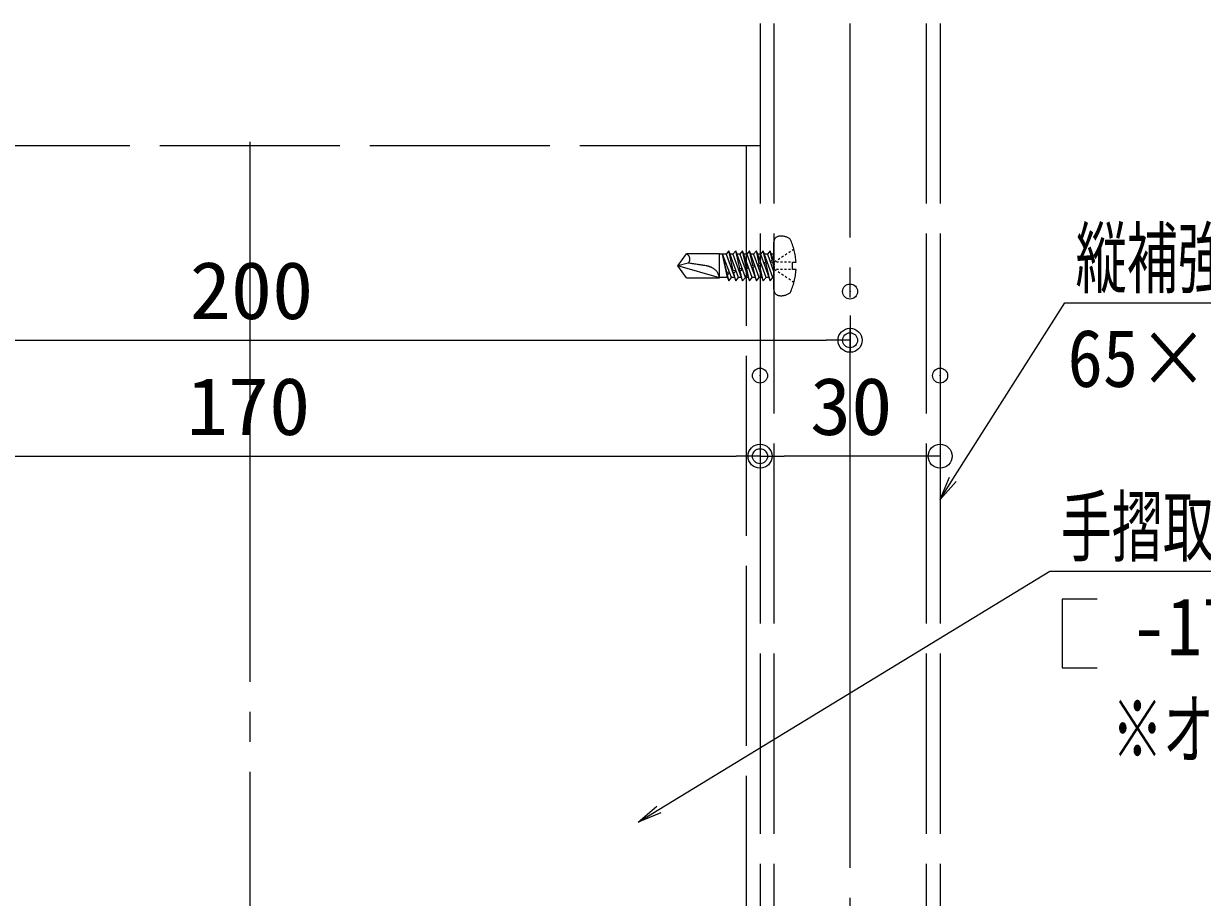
# Model space of a CAD drawing. Units: millimetres, scale not verified. Extents: x -798 to 806, y -553 to 555.
# Drawn here: x -549.5 to -353.1, y -119.7 to 25.9 of the extents above; entities that cross this region are included whole.
import ezdxf
from ezdxf.enums import TextEntityAlignment as Align

# ---------------------------------------------------------------- set-up
doc = ezdxf.new("R2010")
doc.units = ezdxf.units.MM
doc.header["$LTSCALE"] = 5
doc.header["$PDMODE"] = 32
doc.header["$PDSIZE"] = 2.5
for name, pattern in [('DASHED3', [4, 3, -1]), ('LONG_CHAIN', [21, 18, -1, 1, -1]), ('LONG_DASHED1', [7, 6, -1])]:
    doc.linetypes.add(name, pattern=pattern)
for name, color, linetype, lineweight in [('0-8_shade', 6, 'LONG_DASHED1', 9), ('0-9_6文字', 1, 'Continuous', 9), ('0-A_0', 5, 'Continuous', 9), ('0-C_CENTER', 5, 'LONG_CHAIN', 9), ('0-D_製品', 6, 'DASHED3', 9), ('0-E_2通り芯', 1, 'LONG_CHAIN', 9)]:
    doc.layers.add(name, color=color, linetype=linetype, lineweight=lineweight)
doc.layers.add('0-B_DEFPOINTS', color=1, linetype='Continuous')
doc.styles.add('ＭＳ ゴシック', font='')
doc.styles.get('ＭＳ ゴシック').set_extended_font_data('MS Gothic')

# ---------------------------------------------------------------- blocks, each defined once
blk = doc.blocks.new('_ORIGIN')
at = {"layer": '0-A_0', "color": 1}
blk.add_line((0, 0), (-5, 0), dxfattribs=at)
blk.add_circle((0, 0), 2.5, dxfattribs=at)
blk = doc.blocks.new('MLeader5')
at = {"layer": '0-9_6文字'}
blk.add_line((-374.594, -20.644), (-262.048, -20.644), dxfattribs=at)
at = {"layer": '0-9_6文字', "color": 2}
blk.add_line((-396.805, -53.447), (-394.665, -50.068), dxfattribs=at)
at = {"layer": '0-9_6文字'}
blk.add_lwpolyline([(-394.665, -50.068), (-376.034, -20.644), (-374.594, -20.644)], dxfattribs=at)
at = {"layer": '0-9_6文字', "color": 2}
blk.add_lwpolyline([(-394.101, -50.424), (-396.805, -53.447), (-395.228, -49.711)], dxfattribs=at)
at = {"layer": '0-9_6文字', "color": 2, "style": 'ＭＳ ゴシック'}
for s, width, p in [('縦補強材リップ溝形鋼（別途）', 0.65, (-374.234, -20.894)), ('65×30×10×2.3', 0.9, (-375.568, -37.561))]:
    blk.add_text(s, height=9.604, dxfattribs=dict(at, width=width)).set_placement(p, align=Align.BOTTOM_LEFT)
blk = doc.blocks.new('MLeader10')
at = {"layer": '0-9_6文字'}
blk.add_line((-377.076, -65.383), (-255.316, -65.383), dxfattribs=at)
at = {"layer": '0-9_6文字', "color": 2}
blk.add_line((-447.079, -107.18), (-443.664, -105.098), dxfattribs=at)
at = {"layer": '0-9_6文字'}
blk.add_lwpolyline([(-443.664, -105.098), (-378.516, -65.383), (-377.076, -65.383)], dxfattribs=at)
at = {"layer": '0-9_6文字', "color": 2}
blk.add_lwpolyline([(-443.317, -105.667), (-447.079, -107.18), (-444.011, -104.529)], dxfattribs=at)
at = {"layer": '0-9_6文字', "color": 2, "style": 'ＭＳ ゴシック'}
for s, height, width, p in [('手摺取付用補強板（スチール）', 9.604, 0.65, (-376.716, -65.633)), ('  -170×50×2.3 L=400', 9.621, 0.9, (-376.716, -82.3)), ('\u3000※オプション品（取付；別途）', 9.604, 0.65, (-376.716, -99.366))]:
    blk.add_text(s, height=height, dxfattribs=dict(at, width=width)).set_placement(p, align=Align.BOTTOM_LEFT)

msp = doc.modelspace()

# ---------------------------------------------------------------- linework, layer by layer
at = {"layer": '0-8_shade'}
for p, q in [((-426.805, 25.877), (-426.805, -534.792)), ((-424.505, 25.877), (-424.505, -534.792)), ((-399.105, 25.877), (-399.105, -534.792)), ((-396.805, 25.877), (-396.805, -534.792)), ((-426.805, 5.494), (-596.805, 5.494)), ((-429.105, 5.494), (-429.105, -394.506))]:
    msp.add_line(p, q, dxfattribs=at)
at = {"layer": '0-9_6文字'}
for p, q in [((-411.805, -22.773), (-411.805, -28.904)), ((-607.805, -26.904), (-415.805, -26.904)), ((-426.805, -36.789), (-426.805, -48.219)), ((-426.805, -36.789), (-426.805, -48.219)), ((-396.805, -36.789), (-396.805, -48.219)), ((-592.805, -46.219), (-430.805, -46.219)), ((-400.805, -46.219), (-422.805, -46.219))]:
    msp.add_line(p, q, dxfattribs=at)
at = {"layer": '0-9_6文字', "color": 2}
msp.add_lwpolyline([(-370.649, -70.021), (-376.447, -70.021), (-376.447, -81.491), (-370.649, -81.491)], dxfattribs=at)
at = {"layer": '0-B_DEFPOINTS'}
for p in [(-411.805, -18.773), (-411.805, -26.904), (-426.805, -32.789), (-396.805, -32.789), (-426.805, -46.219)]:
    msp.add_point(p, dxfattribs=at)
at = {"layer": '0-C_CENTER'}
msp.add_line((-411.805, -534.792), (-411.805, 25.877), dxfattribs=at)
at = {"layer": '0-D_製品'}
for p, q in [((-424.505, -18.459), (-424.505, -10.552)), ((-421.148, -11.736), (-421.442, -11.931)), ((-440.505, -14.506), (-439.061, -12.519)), ((-433.549, -12.519), (-439.061, -12.519)), ((-433.549, -16.493), (-433.549, -12.519)), ((-432.467, -12.568), (-433.549, -12.568)), ((-432.2, -16.443), (-433.03, -12.568)), ((-431.533, -16.443), (-433.03, -12.568)), ((-432.338, -15.54), (-433.03, -12.568)), ((-432, -12.022), (-432.467, -12.568)), ((-432.467, -12.568), (-430.853, -16.99)), ((-431.255, -15.249), (-432, -12.022)), ((-430.386, -16.443), (-432, -12.022)), ((-431.32, -12.568), (-431.801, -12.568)), ((-430.853, -12.022), (-431.32, -12.568)), ((-431.32, -12.568), (-429.706, -16.99)), ((-430.175, -14.96), (-430.853, -12.022)), ((-429.239, -16.443), (-430.853, -12.022)), ((-430.173, -12.568), (-430.654, -12.568)), ((-430.173, -12.568), (-428.559, -16.99)), ((-428.092, -16.443), (-429.706, -12.022)), ((-429.026, -12.568), (-429.506, -12.568)), ((-429.026, -12.568), (-427.412, -16.99)), ((-426.944, -16.443), (-428.559, -12.022)), ((-427.879, -12.568), (-428.359, -12.568)), ((-427.412, -12.022), (-427.879, -12.568)), ((-427.879, -12.568), (-426.264, -16.99)), ((-425.797, -16.443), (-427.412, -12.022)), ((-426.934, -14.092), (-427.412, -12.022)), ((-426.732, -12.568), (-427.212, -12.568)), ((-426.732, -12.568), (-425.117, -16.99)), ((-424.65, -16.443), (-426.264, -12.022)), ((-425.584, -12.568), (-426.065, -12.568)), ((-425.117, -12.022), (-425.584, -12.568)), ((-425.584, -12.568), (-424.505, -15.526)), ((-424.773, -13.513), (-425.13, -13.814)), ((-424.505, -13.7), (-425.117, -12.022)), ((-424.773, -13.513), (-425.117, -12.022)), ((-424.505, -12.568), (-424.918, -12.568)), ((-424.522, -13.651), (-424.773, -13.513)), ((-424.684, -13.9), (-424.522, -13.651)), ((-424.087, -13.689), (-424.38, -13.885)), ((-423.499, -13.299), (-423.793, -13.494)), ((-422.911, -12.908), (-423.205, -13.103)), ((-422.324, -12.517), (-422.617, -12.713)), ((-421.736, -12.127), (-422.03, -12.322)), ((-438.777, -14.043), (-440.505, -14.506)), ((-439.061, -16.493), (-440.505, -14.506)), ((-433.549, -16.493), (-440.505, -14.506)), ((-432.335, -15.539), (-432.349, -15.748)), ((-431.853, -15.615), (-432.335, -15.539)), ((-432.246, -15.926), (-431.853, -15.615)), ((-431.255, -15.249), (-431.399, -15.494)), ((-431.399, -15.494), (-431.165, -15.637)), ((-430.792, -15.331), (-431.255, -15.249)), ((-431.165, -15.637), (-430.792, -15.331)), ((-430.853, -16.99), (-431.165, -15.637)), ((-430.175, -14.96), (-430.354, -15.214)), ((-430.354, -15.214), (-430.085, -15.347)), ((-429.747, -15.051), (-430.175, -14.96)), ((-430.085, -15.347), (-429.747, -15.051)), ((-429.706, -16.99), (-430.085, -15.347)), ((-429.094, -14.67), (-429.309, -14.934)), ((-429.309, -14.934), (-429.005, -15.058)), ((-428.702, -14.771), (-429.094, -14.67)), ((-429.005, -15.058), (-428.702, -14.771)), ((-428.559, -16.99), (-429.005, -15.058)), ((-428.014, -14.381), (-428.264, -14.654)), ((-428.264, -14.654), (-427.925, -14.768)), ((-427.657, -14.491), (-428.014, -14.381)), ((-427.925, -14.768), (-427.657, -14.491)), ((-427.412, -16.99), (-427.925, -14.768)), ((-426.934, -14.092), (-427.22, -14.374)), ((-427.22, -14.374), (-426.844, -14.479)), ((-426.612, -14.211), (-426.934, -14.092)), ((-426.844, -14.479), (-426.612, -14.211)), ((-426.264, -16.99), (-426.844, -14.479)), ((-425.853, -13.802), (-426.175, -14.094)), ((-426.175, -14.094), (-425.764, -14.19)), ((-425.567, -13.931), (-425.853, -13.802)), ((-425.764, -14.19), (-425.567, -13.931)), ((-425.117, -16.99), (-425.764, -14.19)), ((-425.13, -13.814), (-424.684, -13.9)), ((-424.505, -14.675), (-424.684, -13.9)), ((-424.38, -14.382), (-424.38, -14.133)), ((-424.38, -14.878), (-424.38, -14.63)), ((-424.087, -15.322), (-424.38, -15.127)), ((-423.718, -13.885), (-424.049, -13.885)), ((-423.718, -15.127), (-424.049, -15.127)), ((-423.499, -15.713), (-423.793, -15.517)), ((-423.056, -13.885), (-423.387, -13.885)), ((-423.056, -15.127), (-423.387, -15.127)), ((-422.393, -13.885), (-422.724, -13.885)), ((-422.393, -15.127), (-422.724, -15.127)), ((-421.731, -13.885), (-422.062, -13.885)), ((-421.731, -15.127), (-422.062, -15.127)), ((-421.4, -13.885), (-420.797, -13.885)), ((-439.061, -16.493), (-433.549, -16.493)), ((-432.2, -16.443), (-433.549, -16.443)), ((-432.349, -15.748), (-432.246, -15.926)), ((-432, -16.99), (-432.249, -15.92)), ((-432.2, -16.443), (-432, -16.99)), ((-432, -16.99), (-431.533, -16.443)), ((-431.053, -16.443), (-431.533, -16.443)), ((-430.853, -16.99), (-430.386, -16.443)), ((-429.905, -16.443), (-430.386, -16.443)), ((-429.706, -16.99), (-429.239, -16.443)), ((-428.758, -16.443), (-429.239, -16.443)), ((-428.559, -16.99), (-428.092, -16.443)), ((-427.611, -16.443), (-428.092, -16.443)), ((-427.412, -16.99), (-426.944, -16.443)), ((-426.464, -16.443), (-426.944, -16.443)), ((-426.264, -16.99), (-425.797, -16.443)), ((-425.317, -16.443), (-425.797, -16.443)), ((-425.117, -16.99), (-424.65, -16.443)), ((-424.505, -16.443), (-424.65, -16.443)), ((-422.911, -16.103), (-423.205, -15.908)), ((-422.324, -16.494), (-422.617, -16.299)), ((-421.736, -16.885), (-422.03, -16.689)), ((-421.148, -17.275), (-421.442, -17.08))]:
    msp.add_line(p, q, dxfattribs=at)
for points in [[(-429.094, -14.67), (-429.706, -12.022), (-430.173, -12.568)], [(-428.014, -14.381), (-428.559, -12.022), (-429.026, -12.568)], [(-425.853, -13.802), (-426.264, -12.022), (-426.732, -12.568)], [(-420.797, -15.127), (-421.4, -15.127), (-421.4, -13.885)]]:
    msp.add_lwpolyline(points, dxfattribs=at)
for centre, radius, start, end in [((-423.511, -10.552), 0.994, 99.59407, 180), ((-423.263, -12.022), 2.484, 53.1301, 99.59407), ((-431.336, -14.506), 10.557, 3.37229, 25.05761), ((-439.403, -13.371), 0.918, 312.9449, 68.14522), ((-450.554, -102.84), 89.575, 80.52001, 82.4454), ((-436.406, -18.117), 3.679, 63.84221, 80.52001), ((-435.779, -16.841), 2.257, 8.87181, 63.84221), ((-431.336, -14.506), 10.557, 334.94239, 356.62771), ((-423.511, -18.459), 0.994, 180, 260.40593), ((-423.263, -16.99), 2.484, 260.40593, 306.8699)]:
    msp.add_arc(centre, radius, start, end, dxfattribs=at)
at = {"layer": '0-E_2通り芯'}
msp.add_line((-511.805, 6.196), (-511.805, -534.792), dxfattribs=at)

# ---------------------------------------------------------------- block references
at = {"layer": '0-9_6文字'}
for name in ['MLeader5', 'MLeader10']:
    msp.add_blockref(name, (0, 0), dxfattribs=at)
at = {"layer": '0-9_6文字', "xscale": 0.8, "yscale": 0.8}
for p in [(-411.805, -26.904), (-426.805, -46.219), (-396.805, -46.219)]:
    msp.add_blockref('_ORIGIN', p, dxfattribs=at)
at = {"layer": '0-9_6文字', "xscale": 0.8, "yscale": 0.8, "rotation": 180}
msp.add_blockref('_ORIGIN', (-426.805, -46.219), dxfattribs=at)

# ---------------------------------------------------------------- texts
at = {"layer": '0-9_6文字', "color": 2, "style": 'ＭＳ ゴシック', "width": 1.05}
for s, p in [('200', (-521.805, -26.254)), ('170', (-522.305, -45.569)), ('30', (-418.471, -45.569))]:
    msp.add_text(s, height=9.604, dxfattribs=at).set_placement(p, align=Align.BOTTOM_LEFT)

doc.saveas('drawing.dxf')
